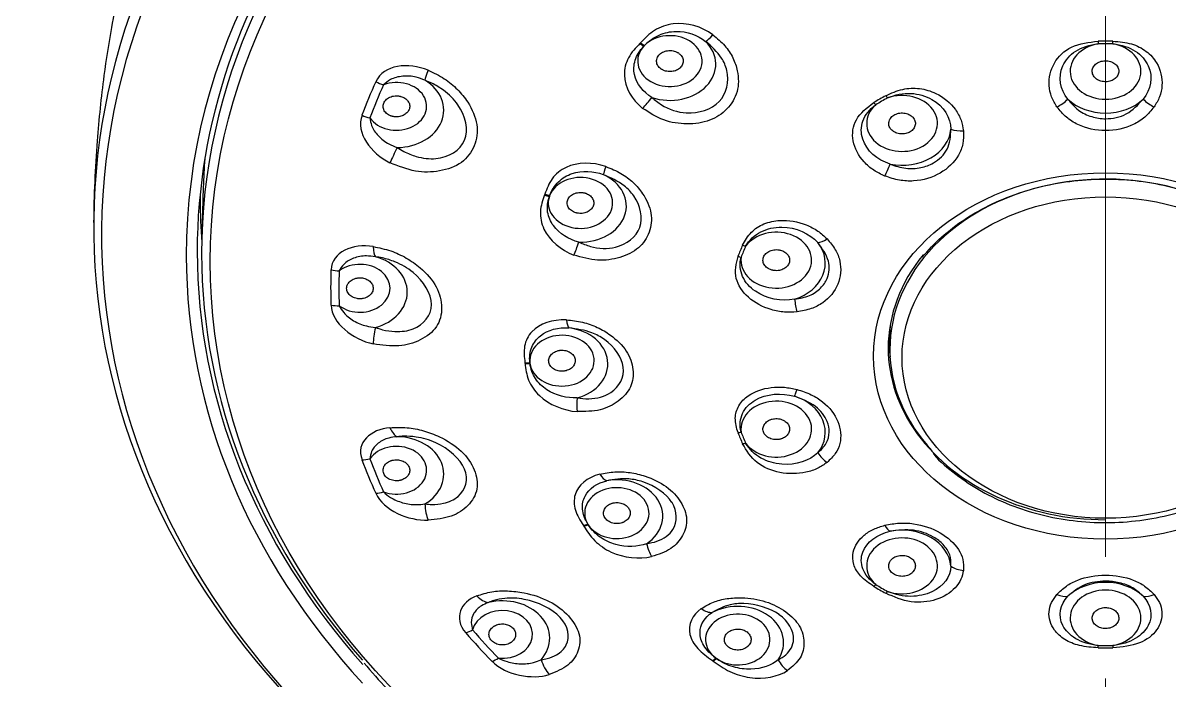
# Model space of a CAD drawing. Extents: x 0 to 1128, y 0 to 827.
# Drawn here: x 426.57 to 469.61, y 516.38 to 541.07 of the extents above; entities that cross this region are included whole.
import ezdxf

# ---------------------------------------------------------------- set-up
doc = ezdxf.new("R2010")
doc.units = 0
doc.header["$LTSCALE"] = 4
doc.header["$MEASUREMENT"] = 0
doc.linetypes.add('CENTER2', pattern=[28.575, 19.05, -3.175, 3.175, -3.175])
doc.layers.add('1', color=7, linetype='CONTINUOUS')
doc.layers.add('Cneter', color=1, linetype='CENTER2', lineweight=13)

msp = doc.modelspace()

# ---------------------------------------------------------------- linework, layer by layer
at = {"layer": '1', "color": 7, "linetype": 'Continuous'}
for p, q in [((433.341, 534.896), (433.287, 533.003)), ((459.122, 529.288), (459.122, 528.803))]:
    msp.add_line(p, q, dxfattribs=at)
for centre, major_axis, ratio, start_param, end_param in [((467.222, 533.13), (37.699, 0), 0.790155, 5.156583, 10.55138), ((467.222, 532.322), (-34.52, 0), 0.790155, 3.141593, 6.283185), ((467.222, 532.486), (34.11, 0), 0.790155, 0, 3.141593), ((467.222, 533.413), (-37.999, 0), 0.790155, 5.627397, 6.920378), ((467.222, 532.4), (-33.944, 0), 0.790155, 5.595275, 6.283185), ((450.863, 539.636), (1.209, 0), 0.790155, 2.51018, 8.762594), ((452.603, 541.008), (-0.475, -0.643), 0.18333, 0.372338, 1.069202), ((467.222, 529.888), (21.895, 0), 0.790155, 2.493937, 2.495651), ((449.887, 540.69), (-0.579, 0.552), 0.489427, 1.773217, 2.007632), ((449.909, 540.714), (0.578, -0.553), 0.488794, 4.91568, 5.150095), ((467.222, 529.874), (21.709, 0), 0.790155, 2.493937, 2.495651), ((450.863, 539.521), (-1.723, 0), 0.790155, 1.168192, 3.821397), ((467.222, 539.254), (1.328, 0), 0.790155, 1.780257, 7.64452), ((467.222, 528.988), (-14.424, 0), 0.790155, 4.69308, 4.731698), ((466.946, 540.771), (-0.012, 0.8), 0.011834, 2.076794, 2.23044), ((467.222, 528.982), (14.302, 0), 0.790155, 1.551487, 1.590105), ((467.498, 540.771), (-0.012, -0.8), 0.011834, 0.911152, 1.064799), ((440.593, 537.936), (1.136, 0), 0.790155, 3.645275, 8.292777), ((440.593, 537.793), (-1.779, 0), 0.790155, 1.589334, 4.065533), ((442.052, 539.789), (-0.385, -0.923), 0.069891, 5.30923, 5.987258), ((467.222, 531.129), (-29.098, 0), 0.790155, 5.940229, 5.997824), ((467.222, 531.099), (28.789, 0), 0.790155, 2.798636, 2.856231), ((440.11, 539.362), (-0.911, 0.412), 0.577214, 1.512063, 1.825951), ((459.581, 537.293), (1.328, 0), 0.790155, 2.408576, 8.272839), ((449.986, 538.27), (-0.496, -0.628), 0.201371, 1.028996, 1.72586), ((467.222, 528.988), (-14.424, 0), 0.790155, 5.321398, 5.360017), ((458.594, 538.485), (-0.41, 0.687), 0.369764, 1.971146, 2.124793), ((467.222, 528.982), (14.302, 0), 0.790155, 2.179806, 2.218424), ((459.041, 538.741), (0.386, -0.701), 0.350617, 5.125372, 5.279019), ((465.414, 538.321), (-0.651, -0.465), 0.42584, 1.252545, 1.894), ((467.222, 539.14), (-1.842, 0), 0.790155, 0.696206, 2.445387), ((469.03, 538.321), (-0.651, 0.465), 0.42584, 1.247593, 1.889048), ((439.598, 538.116), (0.937, -0.348), 0.588121, 4.613484, 4.927372), ((459.581, 537.178), (-1.842, 0), 0.790155, 1.324524, 3.073705), ((461.932, 537.427), (-0.797, -0.065), 0.516767, 0.830444, 1.4719), ((440.637, 536.349), (-0.439, -0.898), 0.027536, 4.683208, 5.361237), ((467.222, 534.293), (-33.89, 0), 0.790155, 6.220452, 6.260703), ((448.619, 536.101), (-0.262, -0.756), 0.015481, 5.319461, 6.016325), ((459.006, 535.748), (-0.294, -0.744), 0.137649, 1.008542, 1.649998), ((467.222, 528.803), (-8.1, 0), 0.790155, 3.141593, 5.631894), ((447.505, 534.307), (1.209, 0), 0.790155, 2.879779, 9.132193), ((447.505, 534.193), (-1.723, 0), 0.790155, 1.537791, 4.190996), ((467.222, 534.416), (-34, 0), 0.790155, 6.274055, 6.283185), ((467.222, 529.888), (21.895, 0), 0.790155, 2.863537, 2.86525), ((446.337, 535.045), (-0.753, 0.27), 0.589653, 1.54494, 1.779354), ((446.347, 535.073), (0.752, -0.272), 0.589366, 4.687755, 4.92217), ((467.222, 529.874), (21.709, 0), 0.790155, 2.863537, 2.86525), ((467.222, 534.416), (-34, 0), 0.790155, 0, 0.059494), ((454.858, 532.157), (1.328, 0), 0.790155, 3.036895, 8.901158), ((456.854, 533.407), (-0.58, -0.551), 0.3757, 0.441364, 1.082819), ((467.222, 532.486), (34.11, 0), 0.790155, 3.141593, 3.755087), ((440.013, 533.234), (-0.155, -0.988), 0.252062, 5.362069, 6.040098), ((447.431, 532.801), (-0.285, -0.748), 0.006264, 0.917112, 1.613975), ((467.222, 528.988), (-14.424, 0), 0.790155, 5.949717, 5.988335), ((467.222, 528.982), (14.302, 0), 0.790155, 2.808124, 2.846742), ((453.708, 533.172), (0.733, -0.321), 0.579144, 4.807386, 4.961032), ((454.858, 532.042), (-1.842, 0), 0.790155, 1.952843, 3.702024), ((467.222, 528.803), (-8.1, 0), 0.790155, 5.631894, 6.283185), ((467.222, 532.322), (-34.52, 0), 0.790155, 0, 0.629497), ((467.222, 532.4), (-33.944, 0), 0.790155, 0, 0.605935), ((439.222, 531.099), (1.136, 0), 0.790155, 3.959434, 8.606936), ((439.222, 530.956), (-1.779, 0), 0.790155, 1.903493, 4.379692), ((453.538, 532.757), (-0.747, 0.287), 0.586457, 1.638854, 1.792501), ((467.222, 528.855), (8.162, 0), 0.790155, 2.567172, 3.141593), ((467.222, 531.129), (-29.098, 0), 0.790155, 6.254388, 6.311983), ((438.445, 532.367), (-0.999, 0.036), 0.612653, 1.279239, 1.593127), ((467.222, 531.099), (28.789, 0), 0.790155, 3.112795, 3.17039), ((438.445, 531.057), (0.999, 0.036), 0.612653, 4.37617, 4.690058), ((455.737, 530.69), (0.098, -0.794), 0.237725, 4.681171, 5.322626), ((447.148, 530.388), (-0.037, -0.799), 0.234951, 5.362384, 6.059247), ((440.013, 529.617), (-0.212, -0.977), 0.207528, 4.74651, 5.424539), ((446.81, 528.265), (-1.723, 0), 0.790155, 1.90739, 4.560595), ((467.222, 529.288), (8.1, 0), 0.790155, 3.061138, 3.141593), ((446.81, 528.38), (1.209, 0), 0.790155, 3.249378, 9.501792), ((467.222, 529.288), (8.15, 0), 0.790155, 3.152785, 3.260973), ((467.222, 528.855), (8.162, 0), 0.790155, 3.141593, 3.665552), ((467.222, 528.803), (-8.1, 0), 0.790155, 0, 0.637449), ((467.222, 529.888), (21.895, 0), 0.790155, 3.233136, 3.234849), ((445.604, 528.797), (0.795, 0.092), 0.610341, 4.407184, 4.641599), ((445.608, 528.767), (-0.794, -0.094), 0.610244, 1.264274, 1.498689), ((467.222, 529.874), (21.709, 0), 0.790155, 3.233136, 3.234849), ((455.737, 527.797), (-0.208, -0.772), 0.056522, 0.242482, 0.883937), ((447.548, 526.972), (-0.061, -0.798), 0.212439, 4.718598, 5.415462), ((454.858, 525.808), (1.328, 0), 0.790155, 3.665213, 9.529476), ((454.858, 525.693), (-1.842, 0), 0.790155, 2.581161, 4.330343), ((440.637, 526.502), (0.091, -0.996), 0.432054, 5.368556, 6.046585), ((453.538, 526.189), (0.747, 0.287), 0.586457, 4.337038, 4.490685), ((467.222, 528.988), (-14.424, 0), 0.790155, 0.29485, 0.333468), ((467.222, 528.982), (14.302, 0), 0.790155, 3.436443, 3.475061), ((467.222, 528.855), (8.162, 0), 0.790155, 3.665551, 4.712389), ((440.593, 524.263), (1.136, 0), 0.790155, 4.273594, 8.921095), ((440.593, 524.119), (-1.779, 0), 0.790155, 2.217652, 4.693852), ((453.708, 525.774), (-0.733, -0.321), 0.579144, 1.168506, 1.322153), ((439.598, 525.309), (-0.937, -0.348), 0.588121, 1.041925, 1.355813), ((467.222, 531.099), (28.789, 0), 0.790155, 3.426954, 3.484549), ((456.854, 525.079), (0.511, -0.615), 0.556904, 4.516601, 5.158057), ((467.222, 531.129), (-29.098, 0), 0.790155, 0.285362, 0.342957), ((448.388, 524.641), (0.202, -0.774), 0.44544, 5.337326, 6.034189), ((448.871, 522.54), (-1.723, 0), 0.790155, 2.276989, 4.930194), ((440.11, 524.063), (0.911, 0.412), 0.577214, 4.143346, 4.457234), ((448.871, 522.654), (1.209, 0), 0.790155, 3.618977, 9.871391), ((442.052, 523.062), (0.03, -1), 0.3897, 4.764865, 5.442893), ((447.781, 522.732), (0.677, 0.426), 0.548886, 4.145622, 4.380037), ((467.222, 529.888), (21.895, 0), 0.790155, 3.602735, 3.604448), ((447.798, 522.706), (-0.676, -0.427), 0.548418, 1.002967, 1.237381), ((467.222, 529.874), (21.709, 0), 0.790155, 3.602735, 3.604448), ((459.006, 522.739), (0.189, -0.777), 0.318853, 5.403993, 6.045448), ((459.581, 520.672), (1.328, 0), 0.790155, 4.293532, 10.157795), ((459.581, 520.557), (-1.842, 0), 0.790155, 3.20948, 4.958661), ((450.323, 521.57), (0.177, -0.78), 0.425202, 4.701083, 5.397947), ((461.932, 521.059), (0.796, -0.078), 0.69797, 4.082197, 4.723652), ((458.594, 520.46), (0.41, 0.687), 0.369764, 4.004746, 4.158392), ((467.222, 528.982), (14.302, 0), 0.790155, 4.064761, 4.10338), ((467.222, 518.596), (-1.842, 0), 0.790155, 3.837798, 5.58698), ((443.864, 520.252), (0.359, -0.933), 0.592247, 5.317737, 5.995766), ((467.222, 528.988), (-14.424, 0), 0.790155, 0.923169, 0.961787), ((459.041, 520.204), (-0.386, -0.701), 0.350617, 0.85052, 1.004166), ((465.414, 520.165), (0.6, -0.53), 0.607043, 5.181947, 5.823402), ((467.222, 518.71), (1.328, 0), 0.790155, 4.92185, 10.786113), ((469.03, 520.165), (0.6, 0.53), 0.607043, 3.601376, 4.242831), ((444.57, 517.952), (-1.779, 0), 0.790155, 2.531812, 5.008011), ((453.411, 517.789), (-1.723, 0), 0.790155, 2.646588, 5.299793), ((444.57, 518.095), (1.136, 0), 0.790155, 4.587753, 9.235255), ((452.171, 519.636), (0.458, -0.656), 0.61852, 5.225567, 5.92243), ((453.411, 517.904), (1.209, 0), 0.790155, 3.988576, 10.24099), ((443.454, 518.877), (-0.756, -0.654), 0.50602, 0.844351, 1.158239), ((467.222, 531.099), (28.789, 0), 0.790155, 3.741114, 3.798709), ((467.222, 531.129), (-29.098, 0), 0.790155, 0.599521, 0.657116), ((466.946, 518.174), (0.012, 0.8), 0.011834, 3.899098, 4.052745), ((467.222, 528.988), (-14.424, 0), 0.790155, 1.551487, 1.590105), ((467.222, 528.982), (14.302, 0), 0.790155, 4.69308, 4.731698), ((467.498, 518.174), (0.012, -0.8), 0.011834, 5.372033, 5.52568), ((444.428, 517.817), (0.716, 0.699), 0.485274, 3.956021, 4.26991), ((446.555, 517.325), (0.292, -0.956), 0.556219, 4.729444, 5.407473), ((452.583, 517.698), (0.468, 0.649), 0.413301, 3.957805, 4.19222), ((467.222, 529.888), (21.895, 0), 0.790155, 3.972334, 3.974047), ((452.611, 517.679), (-0.467, -0.65), 0.412525, 0.815539, 1.049953), ((467.222, 529.874), (21.709, 0), 0.790155, 3.972334, 3.974047), ((455.38, 517.325), (0.431, -0.674), 0.60329, 4.599472, 5.296335)]:
    msp.add_ellipse(centre, major_axis=major_axis, ratio=ratio, start_param=start_param, end_param=end_param, dxfattribs=at)
for centre, major_axis in [((467.222, 532.108), (33.622, 0)), ((467.222, 528.555), (-8.709, 0)), ((467.222, 528.498), (7.641, 0))]:
    msp.add_ellipse(centre, major_axis=major_axis, ratio=0.790155, dxfattribs=at)
for points, knots in [([(439.8, 561.826), (439.314, 561.268), (438.483, 560.263), (437.46, 558.898), (436.673, 557.77), (435.973, 556.702), (435.252, 555.525), (434.442, 554.094), (433.651, 552.554), (432.922, 550.972), (432.284, 549.441), (431.676, 547.811), (431.045, 545.876), (430.533, 543.991), (430.148, 542.276), (429.856, 540.752), (429.567, 538.883), (429.31, 536.437), (429.232, 534.594), (429.223, 533.566)], [0, 0, 0, 0, 0.073159, 0.128421, 0.166706, 0.205894, 0.252033, 0.300947, 0.366045, 0.420507, 0.470557, 0.527281, 0.590481, 0.669456, 0.716247, 0.761084, 0.820335, 0.900163, 1, 1, 1, 1]), ([(452.478, 540.622), (452.057, 540.933), (451.499, 541.094), (450.733, 541.001), (450.492, 540.915), (450.084, 540.659), (449.921, 540.493), (449.761, 540.325)], [0, 0, 0, 0, 0.5, 0.5, 0.75, 0.75, 1, 1, 1, 1]), ([(452.478, 540.622), (452.635, 540.492), (452.939, 540.239), (453.248, 539.765), (453.446, 539.176), (453.455, 538.472), (453.048, 537.809), (452.377, 537.348), (451.512, 537.239), (450.599, 537.366), (450.095, 537.695), (449.839, 537.861)], [0, 0, 0, 0, 0.087607, 0.169371, 0.250856, 0.377447, 0.501128, 0.621802, 0.747777, 0.872041, 1, 1, 1, 1]), ([(449.909, 540.223), (450.072, 540.391), (450.259, 540.524), (450.663, 540.702), (450.877, 540.747), (451.507, 540.762), (451.91, 540.614), (452.203, 540.377)], [0, 0, 0, 0, 0.25, 0.25, 0.5, 0.5, 1, 1, 1, 1]), ([(449.739, 540.302), (449.58, 540.136), (449.42, 539.964), (449.203, 539.565), (449.147, 539.34), (449.165, 538.654), (449.431, 538.184), (449.839, 537.861)], [0, 0, 0, 0, 0.25, 0.25, 0.5, 0.5, 1, 1, 1, 1]), ([(450.188, 538.269), (449.863, 538.469), (449.612, 538.78), (449.497, 539.302), (449.502, 539.486), (449.617, 539.851), (449.729, 540.032), (449.887, 540.2)], [0, 0, 0, 0, 0.5, 0.5, 0.75, 0.75, 1, 1, 1, 1]), ([(450.188, 538.269), (450.304, 538.172), (450.67, 537.87), (451.616, 537.555), (452.429, 537.822), (452.992, 538.412), (453.133, 539.046), (452.786, 539.864), (452.426, 540.181), (452.203, 540.377)], [0, 0, 0, 0, 0.080562, 0.253207, 0.499831, 0.500495, 0.747529, 0.843295, 1, 1, 1, 1]), ([(465.399, 537.912), (465.324, 538.035), (465.171, 538.29), (465.061, 538.86), (465.208, 539.583), (465.924, 540.267), (466.595, 540.343), (466.944, 540.383)], [0, 0, 0, 0, 0.121003, 0.24993, 0.500418, 0.740079, 1, 1, 1, 1]), ([(465.809, 538.206), (465.517, 538.561), (465.425, 539.035), (465.715, 539.671), (465.88, 539.864), (466.331, 540.156), (466.621, 540.251), (466.946, 540.281)], [0, 0, 0, 0, 0.5, 0.5, 0.75, 0.75, 1, 1, 1, 1]), ([(467.498, 540.281), (467.821, 540.252), (468.111, 540.157), (468.563, 539.866), (468.73, 539.67), (469.018, 539.04), (468.926, 538.56), (468.636, 538.206)], [0, 0, 0, 0, 0.25, 0.25, 0.5, 0.5, 1, 1, 1, 1]), ([(467.501, 540.383), (467.738, 540.364), (468.189, 540.327), (468.779, 540.029), (469.25, 539.497), (469.393, 538.859), (469.275, 538.288), (469.121, 538.036), (469.046, 537.912)], [0, 0, 0, 0, 0.178327, 0.339125, 0.500023, 0.752204, 0.878517, 1, 1, 1, 1]), ([(451.162, 539.953), (451.149, 539.96), (451.121, 539.975), (451.062, 540), (450.982, 540.023), (450.88, 540.034), (450.744, 540.026), (450.582, 539.976), (450.433, 539.859), (450.368, 539.729), (450.36, 539.619), (450.375, 539.538), (450.41, 539.462), (450.464, 539.394), (450.515, 539.35), (450.553, 539.326), (450.58, 539.31), (450.655, 539.272), (450.794, 539.235), (450.953, 539.242), (451.071, 539.274), (451.152, 539.311), (451.223, 539.359), (451.301, 539.435), (451.363, 539.551), (451.368, 539.703), (451.312, 539.822), (451.245, 539.893), (451.2, 539.928), (451.175, 539.945), (451.162, 539.953)], [0, 0, 0, 0, 0.015625, 0.03125, 0.0625, 0.09375, 0.125, 0.1875, 0.25, 0.3125, 0.34375, 0.375, 0.40625, 0.4375, 0.46875, 0.476562, 0.484375, 0.5, 0.5625, 0.625, 0.65625, 0.6875, 0.71875, 0.75, 0.8125, 0.875, 0.9375, 0.96875, 0.984375, 1, 1, 1, 1]), ([(467.722, 539.255), (467.722, 539.268), (467.72, 539.294), (467.71, 539.346), (467.686, 539.409), (467.637, 539.479), (467.551, 539.56), (467.408, 539.633), (467.206, 539.66), (467.005, 539.622), (466.867, 539.542), (466.788, 539.456), (466.746, 539.384), (466.727, 539.32), (466.722, 539.275), (466.722, 539.249), (466.724, 539.21), (466.736, 539.153), (466.781, 539.057), (466.879, 538.954), (467.046, 538.874), (467.238, 538.85), (467.429, 538.884), (467.59, 538.972), (467.679, 539.08), (467.716, 539.178), (467.722, 539.229), (467.722, 539.255)], [0, 0, 0, 0, 0.015625, 0.03125, 0.0625, 0.09375, 0.125, 0.1875, 0.25, 0.3125, 0.375, 0.40625, 0.4375, 0.46875, 0.484375, 0.492188, 0.5, 0.53125, 0.5625, 0.625, 0.6875, 0.75, 0.8125, 0.875, 0.9375, 0.96875, 1, 1, 1, 1]), ([(441.665, 538.914), (441.557, 538.957), (441.287, 539.064), (440.827, 539.093), (440.391, 538.982), (440.193, 538.817), (440.11, 538.749)], [0, 0, 0, 0, 0.200427, 0.49953, 0.790892, 1, 1, 1, 1]), ([(441.782, 539.293), (441.99, 539.194), (442.393, 539.002), (442.902, 538.582), (443.361, 538.008), (443.694, 537.257), (443.575, 536.429), (443.084, 535.764), (442.246, 535.467), (441.285, 535.442), (440.669, 535.689), (440.352, 535.816)], [0, 0, 0, 0, 0.087456, 0.169153, 0.25014, 0.377375, 0.499739, 0.622279, 0.749894, 0.871256, 1, 1, 1, 1]), ([(440.626, 536.387), (440.707, 536.336), (440.93, 536.196), (441.421, 536.008), (442.324, 535.887), (442.995, 536.284), (443.31, 537.049), (443.13, 537.85), (442.445, 538.502), (441.992, 538.782), (441.751, 538.879), (441.665, 538.914)], [0, 0, 0, 0, 0.046355, 0.127416, 0.254336, 0.50001, 0.500136, 0.746142, 0.872777, 0.954138, 1, 1, 1, 1]), ([(458.971, 538.336), (459.176, 538.431), (459.566, 538.61), (460.245, 538.637), (460.985, 538.417), (461.53, 537.955), (461.819, 537.428), (461.864, 537.148), (461.887, 537.011)], [0, 0, 0, 0, 0.178327, 0.339125, 0.500023, 0.752204, 0.878517, 1, 1, 1, 1]), ([(440.747, 538.312), (440.739, 538.314), (440.722, 538.318), (440.688, 538.324), (440.628, 538.332), (440.541, 538.332), (440.438, 538.315), (440.311, 538.271), (440.178, 538.177), (440.089, 538.022), (440.089, 537.878), (440.134, 537.771), (440.188, 537.699), (440.259, 537.638), (440.329, 537.599), (440.381, 537.578), (440.412, 537.568), (440.431, 537.562), (440.447, 537.558), (440.463, 537.555), (440.491, 537.549), (440.579, 537.537), (440.69, 537.543), (440.806, 537.576), (440.911, 537.625), (441.017, 537.712), (441.091, 537.845), (441.099, 537.993), (441.038, 538.135), (440.937, 538.23), (440.837, 538.283), (440.78, 538.303), (440.751, 538.311), (440.747, 538.312)], [0, 0, 0, 0, 0.007812, 0.015625, 0.03125, 0.0625, 0.09375, 0.125, 0.1875, 0.25, 0.3125, 0.34375, 0.375, 0.40625, 0.4375, 0.453125, 0.460938, 0.46875, 0.472656, 0.476562, 0.484375, 0.5, 0.5625, 0.59375, 0.625, 0.6875, 0.75, 0.8125, 0.875, 0.9375, 0.96875, 0.996094, 1, 1, 1, 1]), ([(458.936, 535.317), (458.793, 535.384), (458.498, 535.523), (458.025, 535.944), (457.657, 536.61), (457.775, 537.508), (458.265, 537.883), (458.52, 538.078)], [0, 0, 0, 0, 0.121003, 0.24993, 0.500418, 0.740079, 1, 1, 1, 1]), ([(459.041, 538.251), (459.324, 538.378), (459.627, 538.435), (460.199, 538.407), (460.472, 538.325), (461.148, 537.942), (461.408, 537.504), (461.419, 537.079)], [0, 0, 0, 0, 0.25, 0.25, 0.5, 0.5, 1, 1, 1, 1]), ([(465.809, 538.206), (465.929, 538.059), (466.162, 537.774), (466.681, 537.528), (467.311, 537.43), (468.082, 537.597), (468.444, 537.996), (468.636, 538.206)], [0, 0, 0, 0, 0.179168, 0.347393, 0.501625, 0.737142, 1, 1, 1, 1]), ([(459.132, 535.766), (458.649, 535.922), (458.244, 536.269), (458.033, 536.925), (458.03, 537.16), (458.188, 537.607), (458.353, 537.82), (458.594, 537.995)], [0, 0, 0, 0, 0.5, 0.5, 0.75, 0.75, 1, 1, 1, 1]), ([(459.985, 537.525), (459.976, 537.535), (459.955, 537.556), (459.908, 537.594), (459.841, 537.633), (459.75, 537.667), (459.62, 537.693), (459.45, 537.685), (459.266, 537.613), (459.132, 537.49), (459.08, 537.36), (459.08, 537.254), (459.1, 537.176), (459.132, 537.116), (459.161, 537.077), (459.18, 537.056), (459.211, 537.025), (459.263, 536.984), (459.371, 536.928), (459.527, 536.89), (459.721, 536.903), (459.895, 536.972), (460.024, 537.089), (460.088, 537.235), (460.08, 537.364), (460.037, 537.46), (460.004, 537.504), (459.985, 537.525)], [0, 0, 0, 0, 0.015625, 0.03125, 0.0625, 0.09375, 0.125, 0.1875, 0.25, 0.3125, 0.375, 0.40625, 0.4375, 0.46875, 0.484375, 0.492188, 0.5, 0.53125, 0.5625, 0.625, 0.6875, 0.75, 0.8125, 0.875, 0.9375, 0.96875, 1, 1, 1, 1]), ([(469.046, 537.912), (468.936, 537.778), (468.722, 537.518), (468.129, 537.141), (467.224, 536.946), (466.318, 537.14), (465.723, 537.517), (465.509, 537.778), (465.399, 537.912)], [0, 0, 0, 0, 0.130106, 0.252927, 0.499594, 0.746402, 0.869479, 1, 1, 1, 1]), ([(439.598, 537.503), (439.612, 537.406), (439.647, 537.174), (439.891, 536.818), (440.249, 536.536), (440.519, 536.43), (440.626, 536.387)], [0, 0, 0, 0, 0.208279, 0.500324, 0.801781, 1, 1, 1, 1]), ([(461.887, 537.011), (461.888, 536.849), (461.89, 536.534), (461.664, 535.947), (461.063, 535.365), (460.2, 535.104), (459.465, 535.141), (459.116, 535.257), (458.936, 535.317)], [0, 0, 0, 0, 0.130106, 0.252927, 0.499594, 0.746402, 0.869479, 1, 1, 1, 1]), ([(459.132, 535.766), (459.326, 535.7), (459.703, 535.571), (460.284, 535.608), (460.858, 535.819), (461.373, 536.316), (461.403, 536.816), (461.419, 537.079)], [0, 0, 0, 0, 0.179168, 0.347393, 0.501625, 0.737142, 1, 1, 1, 1]), ([(448.46, 535.673), (447.957, 535.848), (447.394, 535.843), (446.752, 535.541), (446.574, 535.394), (446.317, 535.04), (446.241, 534.838), (446.169, 534.637)], [0, 0, 0, 0, 0.5, 0.5, 0.75, 0.75, 1, 1, 1, 1]), ([(446.347, 534.583), (446.422, 534.785), (446.536, 534.963), (446.828, 535.244), (447.003, 535.346), (447.57, 535.538), (447.998, 535.512), (448.363, 535.373)], [0, 0, 0, 0, 0.25, 0.25, 0.5, 0.5, 1, 1, 1, 1]), ([(448.46, 535.673), (448.654, 535.595), (449.028, 535.442), (449.501, 535.083), (449.92, 534.586), (450.221, 533.928), (450.135, 533.192), (449.73, 532.572), (449.006, 532.228), (448.142, 532.093), (447.558, 532.26), (447.261, 532.345)], [0, 0, 0, 0, 0.087607, 0.169371, 0.250856, 0.377447, 0.501128, 0.621802, 0.747777, 0.872041, 1, 1, 1, 1]), ([(447.448, 532.832), (447.589, 532.774), (448.033, 532.59), (448.995, 532.558), (449.604, 533.034), (449.859, 533.745), (449.723, 534.38), (449.084, 535.052), (448.639, 535.25), (448.363, 535.373)], [0, 0, 0, 0, 0.080562, 0.253207, 0.499831, 0.500495, 0.747529, 0.843295, 1, 1, 1, 1]), ([(460.342, 532.264), (460.56, 532.531), (461.047, 533.042), (461.934, 533.721), (462.95, 534.293), (464.068, 534.737), (465.258, 535.043), (466.323, 535.182), (466.98, 535.204), (467.222, 535.204)], [0, 0, 0, 0, 0.148784, 0.301881, 0.454578, 0.607051, 0.759409, 0.911703, 1, 1, 1, 1]), ([(467.222, 535.204), (467.438, 535.204), (468.068, 535.185), (469.107, 535.058), (470.299, 534.761), (471.421, 534.328), (472.434, 533.764), (473.148, 533.255), (473.477, 532.918), (473.553, 532.835)], [0, 0, 0, 0, 0.088697, 0.260068, 0.431487, 0.602833, 0.774127, 0.945438, 1, 1, 1, 1]), ([(446.158, 534.608), (446.087, 534.408), (446.016, 534.202), (445.989, 533.767), (446.033, 533.54), (446.334, 532.901), (446.765, 532.534), (447.261, 532.345)], [0, 0, 0, 0, 0.25, 0.25, 0.5, 0.5, 1, 1, 1, 1]), ([(447.639, 534.688), (447.623, 534.691), (447.591, 534.697), (447.524, 534.704), (447.439, 534.702), (447.339, 534.683), (447.215, 534.637), (447.087, 534.544), (447.002, 534.392), (447.001, 534.253), (447.043, 534.148), (447.094, 534.077), (447.162, 534.016), (447.243, 533.967), (447.311, 533.942), (447.358, 533.929), (447.39, 533.922), (447.478, 533.908), (447.624, 533.914), (447.769, 533.966), (447.864, 534.029), (447.923, 534.087), (447.967, 534.151), (448.005, 534.245), (448.01, 534.371), (447.945, 534.514), (447.838, 534.609), (447.744, 534.656), (447.686, 534.676), (447.655, 534.684), (447.639, 534.688)], [0, 0, 0, 0, 0.015625, 0.03125, 0.0625, 0.09375, 0.125, 0.1875, 0.25, 0.3125, 0.34375, 0.375, 0.40625, 0.4375, 0.46875, 0.476562, 0.484375, 0.5, 0.5625, 0.625, 0.65625, 0.6875, 0.71875, 0.75, 0.8125, 0.875, 0.9375, 0.96875, 0.984375, 1, 1, 1, 1]), ([(447.448, 532.832), (447.069, 532.929), (446.708, 533.149), (446.378, 533.605), (446.301, 533.778), (446.245, 534.152), (446.267, 534.353), (446.337, 534.555)], [0, 0, 0, 0, 0.5, 0.5, 0.75, 0.75, 1, 1, 1, 1]), ([(453.593, 532.719), (453.687, 532.89), (453.868, 533.216), (454.377, 533.548), (455.103, 533.704), (455.842, 533.572), (456.427, 533.27), (456.654, 533.059), (456.766, 532.956)], [0, 0, 0, 0, 0.178327, 0.339125, 0.500023, 0.752204, 0.878517, 1, 1, 1, 1]), ([(453.708, 532.681), (453.843, 532.915), (454.044, 533.102), (454.519, 533.342), (454.793, 533.401), (455.598, 533.398), (456.111, 533.159), (456.419, 532.816)], [0, 0, 0, 0, 0.25, 0.25, 0.5, 0.5, 1, 1, 1, 1]), ([(456.766, 532.956), (456.877, 532.823), (457.095, 532.565), (457.322, 531.978), (457.254, 531.225), (456.764, 530.617), (456.169, 530.312), (455.819, 530.248), (455.639, 530.216)], [0, 0, 0, 0, 0.130106, 0.252927, 0.499594, 0.746402, 0.869479, 1, 1, 1, 1]), ([(439.721, 532.667), (439.942, 532.622), (440.369, 532.534), (440.974, 532.253), (441.59, 531.814), (442.16, 531.176), (442.356, 530.357), (442.163, 529.607), (441.528, 529.126), (440.685, 528.875), (440.049, 528.965), (439.721, 529.011)], [0, 0, 0, 0, 0.087456, 0.169153, 0.25014, 0.377375, 0.499739, 0.622279, 0.749894, 0.871256, 1, 1, 1, 1]), ([(455.012, 532.532), (454.997, 532.536), (454.965, 532.543), (454.899, 532.552), (454.815, 532.553), (454.716, 532.538), (454.592, 532.498), (454.46, 532.413), (454.365, 532.27), (454.348, 532.107), (454.403, 531.979), (454.482, 531.893), (454.555, 531.839), (454.626, 531.805), (454.679, 531.787), (454.711, 531.779), (454.758, 531.768), (454.83, 531.76), (454.96, 531.764), (455.114, 531.806), (455.261, 531.907), (455.35, 532.043), (455.368, 532.197), (455.312, 532.346), (455.209, 532.446), (455.103, 532.504), (455.043, 532.524), (455.012, 532.532)], [0, 0, 0, 0, 0.015625, 0.03125, 0.0625, 0.09375, 0.125, 0.1875, 0.25, 0.3125, 0.375, 0.40625, 0.4375, 0.46875, 0.484375, 0.492188, 0.5, 0.53125, 0.5625, 0.625, 0.6875, 0.75, 0.8125, 0.875, 0.9375, 0.96875, 1, 1, 1, 1]), ([(455.545, 530.691), (455.739, 530.724), (456.116, 530.789), (456.538, 531.084), (456.836, 531.519), (456.898, 532.164), (456.584, 532.591), (456.419, 532.816)], [0, 0, 0, 0, 0.179168, 0.347393, 0.501625, 0.737142, 1, 1, 1, 1]), ([(439.803, 532.284), (439.689, 532.299), (439.406, 532.337), (438.976, 532.255), (438.619, 532.044), (438.497, 531.84), (438.445, 531.754)], [0, 0, 0, 0, 0.200427, 0.49953, 0.790892, 1, 1, 1, 1]), ([(439.803, 529.627), (439.892, 529.598), (440.136, 529.516), (440.633, 529.451), (441.466, 529.547), (441.914, 530.085), (441.914, 530.89), (441.465, 531.612), (440.63, 532.074), (440.135, 532.235), (439.891, 532.271), (439.803, 532.284)], [0, 0, 0, 0, 0.046355, 0.127416, 0.254336, 0.50001, 0.500136, 0.746142, 0.872777, 0.954138, 1, 1, 1, 1]), ([(455.639, 530.216), (455.482, 530.206), (455.158, 530.186), (454.502, 530.317), (453.76, 530.698), (453.235, 531.491), (453.357, 532.023), (453.421, 532.3)], [0, 0, 0, 0, 0.121003, 0.24993, 0.500418, 0.740079, 1, 1, 1, 1]), ([(455.545, 530.691), (455.056, 530.598), (454.493, 530.696), (453.861, 531.135), (453.692, 531.326), (453.495, 531.764), (453.472, 532.013), (453.538, 532.266)], [0, 0, 0, 0, 0.5, 0.5, 0.75, 0.75, 1, 1, 1, 1]), ([(439.222, 531.494), (439.213, 531.494), (439.196, 531.494), (439.161, 531.492), (439.101, 531.484), (439.018, 531.463), (438.927, 531.422), (438.823, 531.349), (438.733, 531.227), (438.71, 531.058), (438.766, 530.921), (438.851, 530.83), (438.93, 530.775), (439.021, 530.735), (439.103, 530.714), (439.161, 530.707), (439.195, 530.705), (439.215, 530.704), (439.232, 530.704), (439.248, 530.705), (439.277, 530.706), (439.365, 530.716), (439.469, 530.75), (439.566, 530.809), (439.647, 530.882), (439.713, 530.99), (439.731, 531.135), (439.681, 531.277), (439.569, 531.397), (439.435, 531.463), (439.319, 531.489), (439.257, 531.494), (439.226, 531.494), (439.222, 531.494)], [0, 0, 0, 0, 0.007812, 0.015625, 0.03125, 0.0625, 0.09375, 0.125, 0.1875, 0.25, 0.3125, 0.34375, 0.375, 0.40625, 0.4375, 0.453125, 0.460938, 0.46875, 0.472656, 0.476562, 0.484375, 0.5, 0.5625, 0.59375, 0.625, 0.6875, 0.75, 0.8125, 0.875, 0.9375, 0.96875, 0.996094, 1, 1, 1, 1]), ([(438.445, 530.444), (438.496, 530.356), (438.619, 530.144), (438.977, 529.862), (439.407, 529.679), (439.691, 529.642), (439.803, 529.627)], [0, 0, 0, 0, 0.208279, 0.500324, 0.801781, 1, 1, 1, 1]), ([(446.976, 529.912), (446.459, 529.935), (445.968, 529.775), (445.537, 529.315), (445.445, 529.127), (445.373, 528.725), (445.395, 528.515), (445.419, 528.306)], [0, 0, 0, 0, 0.5, 0.5, 0.75, 0.75, 1, 1, 1, 1]), ([(446.976, 529.912), (447.18, 529.892), (447.575, 529.853), (448.146, 529.648), (448.731, 529.299), (449.283, 528.767), (449.529, 528.054), (449.445, 527.362), (448.96, 526.84), (448.262, 526.474), (447.677, 526.469), (447.38, 526.466)], [0, 0, 0, 0, 0.087607, 0.169371, 0.250856, 0.377447, 0.501128, 0.621802, 0.747777, 0.872041, 1, 1, 1, 1]), ([(445.604, 528.306), (445.582, 528.517), (445.607, 528.715), (445.747, 529.059), (445.861, 529.204), (446.286, 529.543), (446.682, 529.639), (447.07, 529.611)], [0, 0, 0, 0, 0.25, 0.25, 0.5, 0.5, 1, 1, 1, 1]), ([(447.379, 526.98), (447.526, 526.964), (447.988, 526.915), (448.835, 527.15), (449.157, 527.764), (449.07, 528.5), (448.676, 529.056), (447.832, 529.509), (447.362, 529.572), (447.07, 529.611)], [0, 0, 0, 0, 0.080562, 0.253207, 0.499831, 0.500495, 0.747529, 0.843295, 1, 1, 1, 1]), ([(446.761, 528.773), (446.744, 528.772), (446.712, 528.768), (446.647, 528.755), (446.568, 528.729), (446.483, 528.683), (446.389, 528.605), (446.312, 528.482), (446.302, 528.316), (446.365, 528.185), (446.452, 528.1), (446.532, 528.048), (446.623, 528.01), (446.721, 527.988), (446.796, 527.984), (446.846, 527.986), (446.878, 527.988), (446.967, 528), (447.101, 528.047), (447.212, 528.137), (447.272, 528.223), (447.3, 528.293), (447.312, 528.367), (447.305, 528.465), (447.252, 528.584), (447.125, 528.698), (446.982, 528.757), (446.874, 528.773), (446.81, 528.775), (446.777, 528.774), (446.761, 528.773)], [0, 0, 0, 0, 0.015625, 0.03125, 0.0625, 0.09375, 0.125, 0.1875, 0.25, 0.3125, 0.34375, 0.375, 0.40625, 0.4375, 0.46875, 0.476562, 0.484375, 0.5, 0.5625, 0.625, 0.65625, 0.6875, 0.71875, 0.75, 0.8125, 0.875, 0.9375, 0.96875, 0.984375, 1, 1, 1, 1]), ([(460.752, 524.889), (460.758, 524.881), (460.991, 524.591), (461.59, 524.103), (462.541, 523.456), (463.622, 522.946), (464.785, 522.571), (466.008, 522.345), (467.259, 522.272), (468.51, 522.354), (469.732, 522.59), (470.895, 522.974), (471.971, 523.498), (472.935, 524.15), (473.762, 524.916), (474.432, 525.776), (474.928, 526.71), (475.231, 527.675), (475.317, 528.382), (475.322, 528.751), (475.322, 528.803)], [0, 0, 0, 0, 0.001863, 0.063469, 0.125304, 0.187297, 0.249386, 0.311528, 0.373702, 0.435903, 0.498134, 0.560396, 0.622683, 0.684966, 0.747192, 0.809278, 0.871128, 0.932666, 0.990473, 1, 1, 1, 1]), ([(445.423, 528.277), (445.447, 528.07), (445.475, 527.858), (445.643, 527.444), (445.781, 527.243), (446.324, 526.729), (446.863, 526.505), (447.38, 526.466)], [0, 0, 0, 0, 0.25, 0.25, 0.5, 0.5, 1, 1, 1, 1]), ([(447.379, 526.98), (446.997, 526.965), (446.575, 527.07), (446.073, 527.402), (445.926, 527.542), (445.706, 527.875), (445.634, 528.069), (445.608, 528.277)], [0, 0, 0, 0, 0.5, 0.5, 0.75, 0.75, 1, 1, 1, 1]), ([(453.421, 525.676), (453.369, 525.859), (453.27, 526.205), (453.415, 526.705), (453.849, 527.159), (454.5, 527.384), (455.158, 527.401), (455.481, 527.332), (455.639, 527.298)], [0, 0, 0, 0, 0.178327, 0.339125, 0.500023, 0.752204, 0.878517, 1, 1, 1, 1]), ([(455.639, 527.298), (455.818, 527.24), (456.168, 527.127), (456.762, 526.751), (457.253, 526.107), (457.323, 525.39), (457.096, 524.874), (456.878, 524.665), (456.766, 524.557)], [0, 0, 0, 0, 0.130106, 0.252927, 0.499594, 0.746402, 0.869479, 1, 1, 1, 1]), ([(453.538, 525.698), (453.473, 525.95), (453.495, 526.194), (453.69, 526.607), (453.862, 526.779), (454.488, 527.144), (455.058, 527.184), (455.545, 527.044)], [0, 0, 0, 0, 0.25, 0.25, 0.5, 0.5, 1, 1, 1, 1]), ([(456.419, 524.92), (456.539, 525.033), (456.771, 525.254), (456.873, 525.684), (456.781, 526.172), (456.366, 526.726), (455.829, 526.934), (455.545, 527.044)], [0, 0, 0, 0, 0.179168, 0.347393, 0.501625, 0.737142, 1, 1, 1, 1]), ([(454.703, 526.184), (454.688, 526.18), (454.657, 526.17), (454.597, 526.147), (454.529, 526.109), (454.46, 526.051), (454.389, 525.961), (454.346, 525.831), (454.375, 525.67), (454.482, 525.531), (454.622, 525.453), (454.75, 525.42), (454.85, 525.41), (454.932, 525.416), (454.988, 525.426), (455.02, 525.434), (455.066, 525.447), (455.131, 525.474), (455.233, 525.538), (455.326, 525.643), (455.37, 525.793), (455.341, 525.945), (455.241, 526.078), (455.084, 526.172), (454.926, 526.205), (454.797, 526.203), (454.734, 526.192), (454.703, 526.184)], [0, 0, 0, 0, 0.015625, 0.03125, 0.0625, 0.09375, 0.125, 0.1875, 0.25, 0.3125, 0.375, 0.40625, 0.4375, 0.46875, 0.484375, 0.492188, 0.5, 0.53125, 0.5625, 0.625, 0.6875, 0.75, 0.8125, 0.875, 0.9375, 0.96875, 1, 1, 1, 1]), ([(440.352, 525.863), (440.564, 525.872), (440.973, 525.889), (441.614, 525.763), (442.328, 525.491), (443.079, 525.018), (443.571, 524.285), (443.695, 523.527), (443.325, 522.919), (442.681, 522.483), (442.088, 522.419), (441.782, 522.386)], [0, 0, 0, 0, 0.087456, 0.169153, 0.25014, 0.377375, 0.499739, 0.622279, 0.749894, 0.871256, 1, 1, 1, 1]), ([(441.665, 522.998), (441.752, 522.99), (441.994, 522.969), (442.447, 523.023), (443.13, 523.309), (443.31, 523.925), (442.995, 524.69), (442.322, 525.272), (441.419, 525.517), (440.929, 525.554), (440.706, 525.532), (440.626, 525.524)], [0, 0, 0, 0, 0.046355, 0.127416, 0.254336, 0.50001, 0.500136, 0.746142, 0.872777, 0.954138, 1, 1, 1, 1]), ([(440.626, 525.524), (440.517, 525.512), (440.248, 525.48), (439.891, 525.3), (439.648, 525.014), (439.612, 524.789), (439.598, 524.696)], [0, 0, 0, 0, 0.200427, 0.49953, 0.790892, 1, 1, 1, 1]), ([(456.766, 524.557), (456.655, 524.479), (456.425, 524.317), (455.837, 524.129), (455.005, 524.105), (454.037, 524.515), (453.745, 525.003), (453.593, 525.258)], [0, 0, 0, 0, 0.121003, 0.24993, 0.500418, 0.740079, 1, 1, 1, 1]), ([(456.419, 524.92), (456.11, 524.621), (455.604, 524.445), (454.792, 524.514), (454.521, 524.591), (454.046, 524.857), (453.844, 525.048), (453.708, 525.283)], [0, 0, 0, 0, 0.5, 0.5, 0.75, 0.75, 1, 1, 1, 1]), ([(440.438, 524.638), (440.43, 524.636), (440.413, 524.632), (440.381, 524.621), (440.327, 524.599), (440.256, 524.559), (440.186, 524.497), (440.116, 524.402), (440.078, 524.265), (440.121, 524.098), (440.229, 523.981), (440.345, 523.916), (440.442, 523.883), (440.544, 523.867), (440.63, 523.867), (440.688, 523.874), (440.721, 523.881), (440.74, 523.885), (440.756, 523.889), (440.772, 523.894), (440.798, 523.902), (440.878, 523.933), (440.964, 523.99), (441.033, 524.071), (441.082, 524.159), (441.103, 524.279), (441.063, 524.42), (440.96, 524.544), (440.806, 524.63), (440.652, 524.66), (440.532, 524.657), (440.471, 524.646), (440.442, 524.639), (440.438, 524.638)], [0, 0, 0, 0, 0.007812, 0.015625, 0.03125, 0.0625, 0.09375, 0.125, 0.1875, 0.25, 0.3125, 0.34375, 0.375, 0.40625, 0.4375, 0.453125, 0.460938, 0.46875, 0.472656, 0.476562, 0.484375, 0.5, 0.5625, 0.59375, 0.625, 0.6875, 0.75, 0.8125, 0.875, 0.9375, 0.96875, 0.996094, 1, 1, 1, 1]), ([(448.227, 524.115), (447.765, 523.995), (447.412, 523.71), (447.25, 523.162), (447.256, 522.962), (447.381, 522.567), (447.496, 522.378), (447.615, 522.19)], [0, 0, 0, 0, 0.5, 0.5, 0.75, 0.75, 1, 1, 1, 1]), ([(447.781, 522.242), (447.664, 522.431), (447.597, 522.623), (447.567, 522.984), (447.603, 523.151), (447.83, 523.587), (448.14, 523.786), (448.499, 523.869)], [0, 0, 0, 0, 0.25, 0.25, 0.5, 0.5, 1, 1, 1, 1]), ([(448.227, 524.115), (448.414, 524.153), (448.775, 524.227), (449.368, 524.193), (450.04, 524.03), (450.768, 523.687), (451.312, 523.091), (451.561, 522.423), (451.381, 521.803), (450.943, 521.269), (450.436, 521.103), (450.178, 521.018)], [0, 0, 0, 0, 0.087607, 0.169371, 0.250856, 0.377447, 0.501128, 0.621802, 0.747777, 0.872041, 1, 1, 1, 1]), ([(449.989, 521.504), (450.122, 521.529), (450.54, 521.61), (451.158, 522.061), (451.151, 522.722), (450.733, 523.383), (450.134, 523.792), (449.198, 523.983), (448.767, 523.913), (448.499, 523.869)], [0, 0, 0, 0, 0.080562, 0.253207, 0.499831, 0.500495, 0.747529, 0.843295, 1, 1, 1, 1]), ([(440.11, 523.45), (440.192, 523.378), (440.39, 523.206), (440.827, 523.024), (441.288, 522.953), (441.558, 522.985), (441.665, 522.998)], [0, 0, 0, 0, 0.208279, 0.500324, 0.801781, 1, 1, 1, 1]), ([(448.646, 523.007), (448.631, 523.001), (448.603, 522.988), (448.548, 522.958), (448.486, 522.911), (448.429, 522.844), (448.376, 522.744), (448.361, 522.607), (448.427, 522.449), (448.546, 522.346), (448.666, 522.291), (448.764, 522.265), (448.867, 522.257), (448.968, 522.264), (449.04, 522.281), (449.085, 522.297), (449.114, 522.309), (449.192, 522.345), (449.295, 522.427), (449.358, 522.543), (449.374, 522.64), (449.368, 522.714), (449.346, 522.785), (449.294, 522.875), (449.19, 522.971), (449.02, 523.041), (448.86, 523.055), (448.751, 523.039), (448.69, 523.023), (448.661, 523.013), (448.646, 523.007)], [0, 0, 0, 0, 0.015625, 0.03125, 0.0625, 0.09375, 0.125, 0.1875, 0.25, 0.3125, 0.34375, 0.375, 0.40625, 0.4375, 0.46875, 0.476562, 0.484375, 0.5, 0.5625, 0.625, 0.65625, 0.6875, 0.71875, 0.75, 0.8125, 0.875, 0.9375, 0.96875, 0.984375, 1, 1, 1, 1]), ([(447.631, 522.163), (447.749, 521.978), (447.872, 521.788), (448.211, 521.448), (448.424, 521.3), (449.137, 520.971), (449.71, 520.912), (450.178, 521.018)], [0, 0, 0, 0, 0.25, 0.25, 0.5, 0.5, 1, 1, 1, 1]), ([(449.989, 521.504), (449.656, 521.383), (449.231, 521.363), (448.625, 521.531), (448.427, 521.621), (448.073, 521.869), (447.917, 522.029), (447.798, 522.215)], [0, 0, 0, 0, 0.5, 0.5, 0.75, 0.75, 1, 1, 1, 1]), ([(458.52, 519.899), (458.341, 520.022), (458.002, 520.256), (457.727, 520.723), (457.704, 521.282), (458.018, 521.755), (458.497, 522.064), (458.792, 522.153), (458.936, 522.197)], [0, 0, 0, 0, 0.178327, 0.339125, 0.500023, 0.752204, 0.878517, 1, 1, 1, 1]), ([(458.936, 522.197), (459.115, 522.231), (459.463, 522.297), (460.197, 522.262), (461.06, 521.965), (461.663, 521.422), (461.89, 520.905), (461.888, 520.639), (461.887, 520.503)], [0, 0, 0, 0, 0.130106, 0.252927, 0.499594, 0.746402, 0.869479, 1, 1, 1, 1]), ([(458.594, 519.97), (458.354, 520.143), (458.189, 520.351), (458.03, 520.773), (458.033, 520.99), (458.242, 521.569), (458.651, 521.86), (459.132, 521.969)], [0, 0, 0, 0, 0.25, 0.25, 0.5, 0.5, 1, 1, 1, 1]), ([(461.419, 520.656), (461.419, 520.801), (461.418, 521.081), (461.16, 521.471), (460.715, 521.82), (459.981, 522.08), (459.425, 522.007), (459.132, 521.969)], [0, 0, 0, 0, 0.179168, 0.347393, 0.501625, 0.737142, 1, 1, 1, 1]), ([(459.176, 520.904), (459.167, 520.894), (459.148, 520.872), (459.118, 520.825), (459.091, 520.762), (459.078, 520.683), (459.087, 520.578), (459.149, 520.452), (459.292, 520.336), (459.483, 520.274), (459.654, 520.275), (459.782, 520.308), (459.87, 520.346), (459.932, 520.389), (459.97, 520.424), (459.99, 520.444), (460.017, 520.477), (460.05, 520.528), (460.085, 520.627), (460.082, 520.756), (460.006, 520.898), (459.869, 521.007), (459.69, 521.068), (459.493, 521.071), (459.34, 521.025), (459.238, 520.963), (459.195, 520.925), (459.176, 520.904)], [0, 0, 0, 0, 0.015625, 0.03125, 0.0625, 0.09375, 0.125, 0.1875, 0.25, 0.3125, 0.375, 0.40625, 0.4375, 0.46875, 0.484375, 0.492188, 0.5, 0.53125, 0.5625, 0.625, 0.6875, 0.75, 0.8125, 0.875, 0.9375, 0.96875, 1, 1, 1, 1]), ([(461.887, 520.503), (461.864, 520.39), (461.817, 520.157), (461.521, 519.742), (460.916, 519.35), (459.876, 519.244), (459.281, 519.504), (458.971, 519.64)], [0, 0, 0, 0, 0.121003, 0.24993, 0.500418, 0.740079, 1, 1, 1, 1]), ([(461.419, 520.656), (461.408, 520.276), (461.153, 519.904), (460.472, 519.59), (460.202, 519.528), (459.63, 519.525), (459.325, 519.586), (459.041, 519.713)], [0, 0, 0, 0, 0.5, 0.5, 0.75, 0.75, 1, 1, 1, 1]), ([(465.399, 519.601), (465.509, 519.709), (465.722, 519.92), (466.315, 520.226), (467.221, 520.383), (468.127, 520.227), (468.721, 519.921), (468.935, 519.71), (469.046, 519.601)], [0, 0, 0, 0, 0.130106, 0.252927, 0.499594, 0.746402, 0.869479, 1, 1, 1, 1]), ([(468.636, 519.529), (468.515, 519.643), (468.283, 519.863), (467.763, 520.053), (467.134, 520.127), (466.362, 520.001), (466, 519.692), (465.809, 519.529)], [0, 0, 0, 0, 0.179168, 0.347393, 0.501625, 0.737142, 1, 1, 1, 1]), ([(443.614, 519.546), (443.795, 519.604), (444.147, 519.716), (444.762, 519.748), (445.502, 519.657), (446.361, 519.385), (447.102, 518.808), (447.531, 518.118), (447.461, 517.456), (447.081, 516.891), (446.587, 516.691), (446.333, 516.588)], [0, 0, 0, 0, 0.087456, 0.169153, 0.25014, 0.377375, 0.499739, 0.622279, 0.749894, 0.871256, 1, 1, 1, 1]), ([(466.944, 517.593), (466.706, 517.609), (466.255, 517.641), (465.666, 517.885), (465.194, 518.318), (465.051, 518.834), (465.169, 519.297), (465.323, 519.501), (465.399, 519.601)], [0, 0, 0, 0, 0.178327, 0.339125, 0.500023, 0.752204, 0.878517, 1, 1, 1, 1]), ([(466.946, 517.684), (466.623, 517.713), (466.333, 517.803), (465.882, 518.069), (465.715, 518.244), (465.426, 518.803), (465.518, 519.222), (465.809, 519.529)], [0, 0, 0, 0, 0.25, 0.25, 0.5, 0.5, 1, 1, 1, 1]), ([(468.636, 519.529), (468.927, 519.221), (469.02, 518.807), (468.73, 518.244), (468.564, 518.07), (468.113, 517.804), (467.823, 517.713), (467.498, 517.684)], [0, 0, 0, 0, 0.5, 0.5, 0.75, 0.75, 1, 1, 1, 1]), ([(469.046, 519.601), (469.12, 519.501), (469.273, 519.296), (469.383, 518.834), (469.237, 518.248), (468.521, 517.691), (467.85, 517.627), (467.501, 517.593)], [0, 0, 0, 0, 0.121003, 0.24993, 0.500418, 0.740079, 1, 1, 1, 1]), ([(444.051, 519.296), (443.959, 519.258), (443.73, 519.164), (443.481, 518.908), (443.375, 518.578), (443.431, 518.357), (443.454, 518.264)], [0, 0, 0, 0, 0.200427, 0.49953, 0.790892, 1, 1, 1, 1]), ([(446.028, 517.147), (446.106, 517.16), (446.32, 517.196), (446.686, 517.352), (447.153, 517.782), (447.046, 518.407), (446.447, 519.058), (445.616, 519.452), (444.734, 519.473), (444.297, 519.395), (444.116, 519.322), (444.051, 519.296)], [0, 0, 0, 0, 0.046355, 0.127416, 0.254336, 0.50001, 0.500136, 0.746142, 0.872777, 0.954138, 1, 1, 1, 1]), ([(452.043, 519.067), (452.187, 519.154), (452.467, 519.323), (453.001, 519.456), (453.669, 519.49), (454.475, 519.374), (455.245, 518.972), (455.792, 518.422), (455.941, 517.796), (455.822, 517.181), (455.462, 516.886), (455.279, 516.736)], [0, 0, 0, 0, 0.087607, 0.169371, 0.250856, 0.377447, 0.501128, 0.621802, 0.747777, 0.872041, 1, 1, 1, 1]), ([(454.928, 517.142), (455.029, 517.203), (455.346, 517.392), (455.651, 517.979), (455.315, 518.589), (454.623, 519.086), (453.9, 519.301), (452.999, 519.22), (452.664, 519.036), (452.456, 518.922)], [0, 0, 0, 0, 0.080562, 0.253207, 0.499831, 0.500495, 0.747529, 0.843295, 1, 1, 1, 1]), ([(466.722, 518.71), (466.722, 518.697), (466.724, 518.671), (466.734, 518.619), (466.759, 518.555), (466.807, 518.486), (466.893, 518.405), (467.036, 518.332), (467.239, 518.305), (467.439, 518.342), (467.577, 518.423), (467.656, 518.509), (467.698, 518.581), (467.717, 518.645), (467.722, 518.69), (467.722, 518.716), (467.72, 518.755), (467.709, 518.812), (467.663, 518.908), (467.565, 519.011), (467.399, 519.09), (467.206, 519.115), (467.016, 519.081), (466.855, 518.993), (466.765, 518.884), (466.728, 518.786), (466.722, 518.736), (466.722, 518.71)], [0, 0, 0, 0, 0.015625, 0.03125, 0.0625, 0.09375, 0.125, 0.1875, 0.25, 0.3125, 0.375, 0.40625, 0.4375, 0.46875, 0.484375, 0.492188, 0.5, 0.53125, 0.5625, 0.625, 0.6875, 0.75, 0.8125, 0.875, 0.9375, 0.96875, 1, 1, 1, 1]), ([(452.043, 519.067), (451.699, 518.828), (451.532, 518.466), (451.66, 517.913), (451.765, 517.729), (452.068, 517.398), (452.262, 517.255), (452.458, 517.113)], [0, 0, 0, 0, 0.5, 0.5, 0.75, 0.75, 1, 1, 1, 1]), ([(452.583, 517.208), (452.388, 517.351), (452.237, 517.511), (452.041, 517.839), (451.995, 518.004), (451.993, 518.473), (452.175, 518.745), (452.456, 518.922)], [0, 0, 0, 0, 0.25, 0.25, 0.5, 0.5, 1, 1, 1, 1]), ([(444.275, 518.414), (444.269, 518.411), (444.255, 518.402), (444.228, 518.384), (444.185, 518.35), (444.134, 518.295), (444.091, 518.219), (444.062, 518.111), (444.079, 517.971), (444.186, 517.823), (444.333, 517.739), (444.469, 517.705), (444.575, 517.697), (444.679, 517.707), (444.76, 517.728), (444.812, 517.749), (444.841, 517.763), (444.858, 517.772), (444.871, 517.78), (444.884, 517.788), (444.906, 517.802), (444.97, 517.851), (445.029, 517.927), (445.063, 518.02), (445.075, 518.116), (445.048, 518.235), (444.955, 518.36), (444.809, 518.452), (444.629, 518.497), (444.471, 518.488), (444.358, 518.455), (444.304, 518.43), (444.279, 518.416), (444.275, 518.414)], [0, 0, 0, 0, 0.007812, 0.015625, 0.03125, 0.0625, 0.09375, 0.125, 0.1875, 0.25, 0.3125, 0.34375, 0.375, 0.40625, 0.4375, 0.453125, 0.460938, 0.46875, 0.472656, 0.476562, 0.484375, 0.5, 0.5625, 0.59375, 0.625, 0.6875, 0.75, 0.8125, 0.875, 0.9375, 0.96875, 0.996094, 1, 1, 1, 1]), ([(453.04, 518.168), (453.029, 518.159), (453.008, 518.139), (452.971, 518.094), (452.935, 518.033), (452.912, 517.954), (452.908, 517.846), (452.957, 517.714), (453.091, 517.586), (453.249, 517.523), (453.386, 517.507), (453.489, 517.511), (453.589, 517.532), (453.68, 517.567), (453.739, 517.604), (453.774, 517.632), (453.796, 517.651), (453.851, 517.707), (453.91, 517.813), (453.916, 517.939), (453.886, 518.034), (453.848, 518.101), (453.794, 518.162), (453.705, 518.23), (453.564, 518.29), (453.373, 518.307), (453.218, 518.274), (453.123, 518.229), (453.074, 518.196), (453.051, 518.178), (453.04, 518.168)], [0, 0, 0, 0, 0.015625, 0.03125, 0.0625, 0.09375, 0.125, 0.1875, 0.25, 0.3125, 0.34375, 0.375, 0.40625, 0.4375, 0.46875, 0.476562, 0.484375, 0.5, 0.5625, 0.625, 0.65625, 0.6875, 0.71875, 0.75, 0.8125, 0.875, 0.9375, 0.96875, 0.984375, 1, 1, 1, 1]), ([(439.378, 517.022), (439.656, 516.69), (440.435, 515.812), (441.851, 514.468), (443.619, 513.003), (445.525, 511.651), (447.553, 510.416), (449.692, 509.305), (451.931, 508.325), (454.256, 507.482), (456.654, 506.779), (459.113, 506.222), (461.617, 505.812), (464.153, 505.553), (466.706, 505.446), (469.262, 505.492), (471.807, 505.69), (474.326, 506.038), (476.805, 506.537), (479.23, 507.181), (481.587, 507.969), (483.863, 508.895), (486.044, 509.954), (488.12, 511.141), (490.076, 512.448), (491.907, 513.868), (493.585, 515.399), (494.738, 516.574), (495.287, 517.257), (495.376, 517.37)], [0, 0, 0, 0, 0.02283, 0.061557, 0.100301, 0.139057, 0.177824, 0.216598, 0.255377, 0.29416, 0.332945, 0.371732, 0.410519, 0.449308, 0.488097, 0.526887, 0.565678, 0.60447, 0.643263, 0.682058, 0.720853, 0.759649, 0.798445, 0.83724, 0.876031, 0.914818, 0.953596, 0.992363, 1, 1, 1, 1]), ([(444.428, 517.204), (444.534, 517.156), (444.788, 517.041), (445.261, 516.973), (445.708, 517.015), (445.937, 517.109), (446.028, 517.147)], [0, 0, 0, 0, 0.208279, 0.500324, 0.801781, 1, 1, 1, 1]), ([(452.486, 517.093), (452.68, 516.953), (452.882, 516.811), (453.347, 516.591), (453.607, 516.512), (454.392, 516.405), (454.922, 516.508), (455.279, 516.736)], [0, 0, 0, 0, 0.25, 0.25, 0.5, 0.5, 1, 1, 1, 1]), ([(454.928, 517.142), (454.688, 516.937), (454.316, 516.799), (453.689, 516.786), (453.466, 516.813), (453.026, 516.943), (452.808, 517.049), (452.611, 517.188)], [0, 0, 0, 0, 0.5, 0.5, 0.75, 0.75, 1, 1, 1, 1])]:
    msp.add_open_spline(points, degree=3, knots=knots, dxfattribs=at)
for points in [[(441.782, 539.293), (441.048, 539.599), (440.11, 539.503), (439.819, 538.861)], [(439.301, 537.601), (439.059, 536.95), (439.634, 536.167), (440.352, 535.816)], [(439.721, 532.667), (438.959, 532.787), (438.162, 532.473), (438.137, 531.791)], [(438.137, 530.467), (438.161, 529.788), (438.956, 529.177), (439.721, 529.011)], [(440.352, 525.863), (439.636, 525.797), (439.058, 525.312), (439.301, 524.657)], [(439.819, 523.398), (440.108, 522.758), (441.045, 522.364), (441.782, 522.386)], [(443.614, 519.546), (443.014, 519.315), (442.712, 518.72), (443.199, 518.156)], [(444.184, 517.085), (444.709, 516.547), (445.697, 516.394), (446.333, 516.588)]]:
    msp.add_open_spline(points, degree=3, dxfattribs=at)
at = {"layer": 'Cneter', "lineweight": 5, "ltscale": 0.5}
msp.add_open_spline([(467.222, 560.585), (467.222, 511.317), (467.222, 171.853)], degree=1, knots=[0, 0, 0.907863, 1, 1], dxfattribs=at)

doc.saveas('drawing.dxf')
